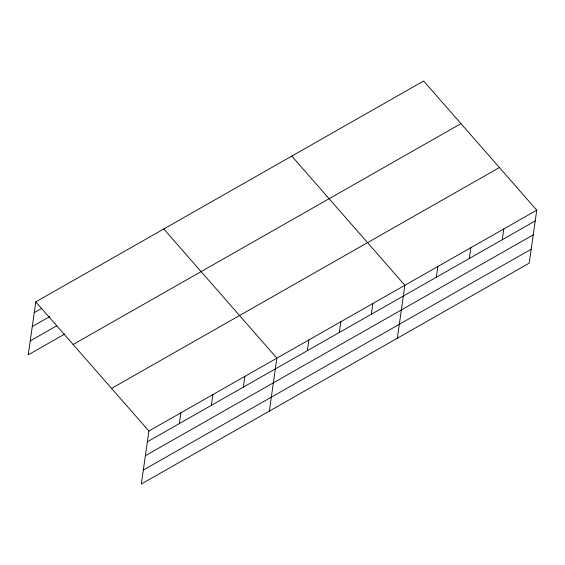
<?xml version="1.0" encoding="UTF-8"?>
<svg xmlns="http://www.w3.org/2000/svg" width="565" height="565" viewBox="0 0 565 565"><rect width="100%" height="100%" fill="white"/><g stroke="black" fill="none" stroke-linecap="round" stroke-linejoin="round"><path stroke-width="0.85" d="M35.786 301.858L148.885 431.031L141.349 483.993L529.214 263.142L536.75 210.18L423.651 81.007L35.786 301.858L28.25 354.82L64.82 334M179.352 423.573L180.885 412.81M211.352 405.352L212.885 394.589M243.353 387.131L244.878 376.368M269.343 411.115L276.878 358.154L163.786 228.973M307.346 350.688L308.878 339.932M339.346 332.474L340.879 321.711M371.346 314.253L372.879 303.49M397.336 338.23L404.879 285.269L291.78 156.095M436.314 277.26L437.847 266.496M469.282 258.488L470.815 247.724M502.25 239.715L503.782 228.952M34.253 312.622L41.874 308.278M32.276 326.549L49.798 316.57M30.235 340.893L56.896 325.708M73.111 344.488L460.976 123.636M111.559 388.402L499.425 167.551M148.885 431.031L536.75 210.18M147.352 441.795L535.217 220.943M145.367 455.722L533.233 234.871M143.326 470.066L531.192 249.214"/></g></svg>
